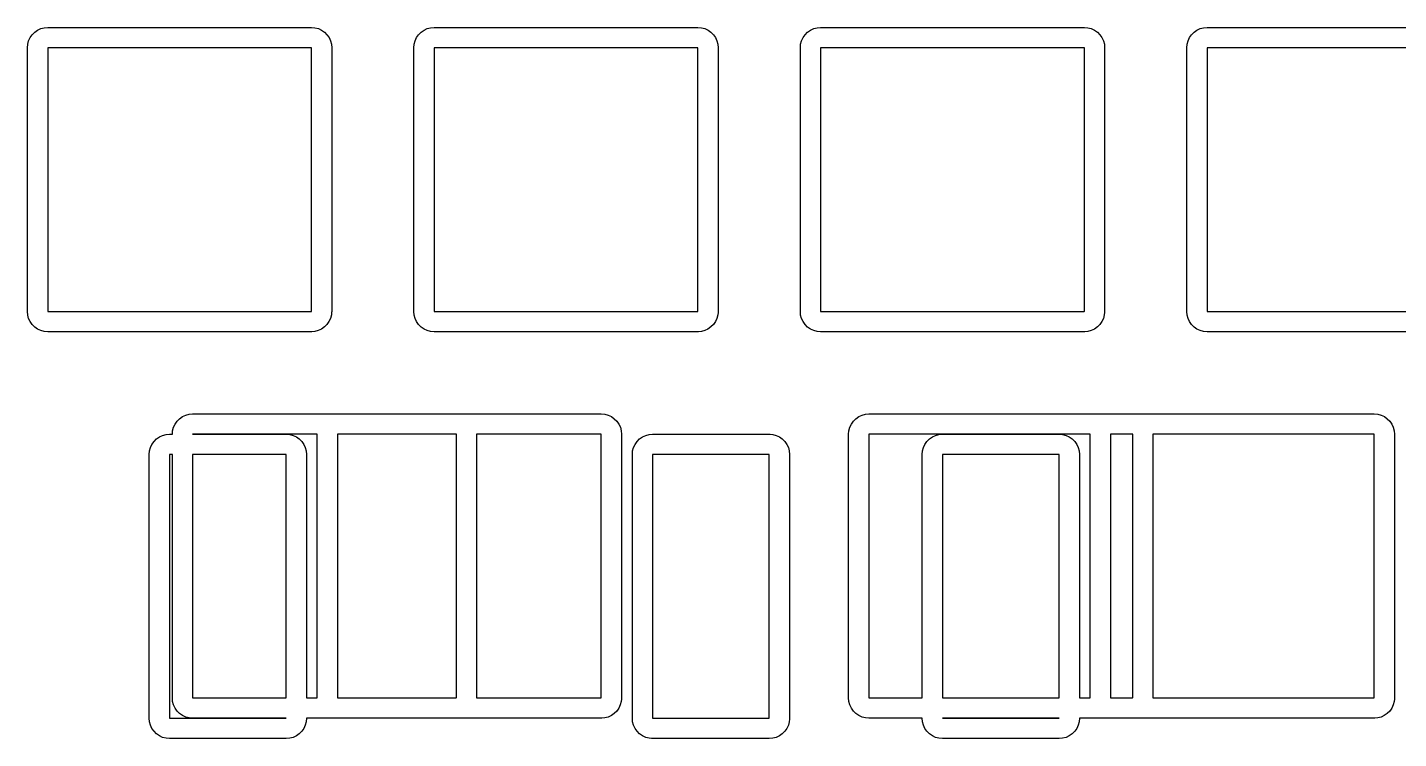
# Model space of a CAD drawing. Extents: x 2.4 to 14.3, y -7 to -3.4.
# Drawn here: x 5.611 to 8.272, y -6.991 to -5.611 of the extents above; entities that cross this region are included whole.
import ezdxf

# ---------------------------------------------------------------- set-up
doc = ezdxf.new("R2010")
doc.units = 0
doc.header["$MEASUREMENT"] = 0
doc.layers.add('BLACK', color=7, linetype='CONTINUOUS')

msp = doc.modelspace()

# ---------------------------------------------------------------- linework, layer by layer
at = {"layer": 'BLACK', "linetype": 'CONTINUOUS'}
for p, q in [((5.63066, -5.61625), (5.63688, -5.61335)), ((5.63688, -5.61335), (5.64351, -5.61157)), ((5.64351, -5.61157), (5.65034, -5.61097)), ((5.65034, -5.61097), (5.65034, -5.61097)), ((5.65034, -5.61097), (5.65034, -5.61097)), ((5.65034, -5.61097), (6.16216, -5.61097)), ((6.16216, -5.61097), (6.16216, -5.61097)), ((6.16216, -5.61097), (6.16899, -5.61157)), ((6.16216, -5.61097), (6.16216, -5.61097)), ((6.16899, -5.61157), (6.17562, -5.61335)), ((6.17562, -5.61335), (6.18184, -5.61625)), ((6.38066, -5.61625), (6.38688, -5.61335)), ((6.38688, -5.61335), (6.39351, -5.61157)), ((6.39351, -5.61157), (6.40034, -5.61097)), ((6.40034, -5.61097), (6.40034, -5.61097)), ((6.40034, -5.61097), (6.40034, -5.61097)), ((6.40034, -5.61097), (6.91216, -5.61097)), ((6.91216, -5.61097), (6.91216, -5.61097)), ((6.91216, -5.61097), (6.91899, -5.61157)), ((6.91216, -5.61097), (6.91216, -5.61097)), ((6.91899, -5.61157), (6.92562, -5.61335)), ((6.92562, -5.61335), (6.93184, -5.61625)), ((7.13066, -5.61625), (7.13688, -5.61335)), ((7.13688, -5.61335), (7.14351, -5.61157)), ((7.14351, -5.61157), (7.15034, -5.61097)), ((7.15034, -5.61097), (7.15034, -5.61097)), ((7.15034, -5.61097), (7.15034, -5.61097)), ((7.15034, -5.61097), (7.66216, -5.61097)), ((7.66216, -5.61097), (7.66216, -5.61097)), ((7.66216, -5.61097), (7.66899, -5.61157)), ((7.66216, -5.61097), (7.66216, -5.61097)), ((7.66899, -5.61157), (7.67562, -5.61335)), ((7.67562, -5.61335), (7.68184, -5.61625)), ((7.88066, -5.61625), (7.88688, -5.61335)), ((7.88688, -5.61335), (7.89351, -5.61157)), ((7.89351, -5.61157), (7.90034, -5.61097)), ((7.90034, -5.61097), (7.90034, -5.61097)), ((7.90034, -5.61097), (7.90034, -5.61097)), ((7.90034, -5.61097), (8.41216, -5.61097)), ((5.61157, -5.64351), (5.61335, -5.63688)), ((5.61335, -5.63688), (5.61625, -5.63066)), ((5.61625, -5.63066), (5.62019, -5.62504)), ((5.62019, -5.62504), (5.62504, -5.62019)), ((5.62504, -5.62019), (5.63066, -5.61625)), ((6.18184, -5.61625), (6.18746, -5.62019)), ((6.18746, -5.62019), (6.19231, -5.62504)), ((6.19231, -5.62504), (6.19625, -5.63066)), ((6.19625, -5.63066), (6.19915, -5.63688)), ((6.19915, -5.63688), (6.20093, -5.64351)), ((6.36157, -5.64351), (6.36335, -5.63688)), ((6.36335, -5.63688), (6.36625, -5.63066)), ((6.36625, -5.63066), (6.37019, -5.62504)), ((6.37019, -5.62504), (6.37504, -5.62019)), ((6.37504, -5.62019), (6.38066, -5.61625)), ((6.93184, -5.61625), (6.93746, -5.62019)), ((6.93746, -5.62019), (6.94231, -5.62504)), ((6.94231, -5.62504), (6.94625, -5.63066)), ((6.94625, -5.63066), (6.94915, -5.63688)), ((6.94915, -5.63688), (6.95093, -5.64351)), ((7.11157, -5.64351), (7.11335, -5.63688)), ((7.11335, -5.63688), (7.11625, -5.63066)), ((7.11625, -5.63066), (7.12019, -5.62504)), ((7.12019, -5.62504), (7.12504, -5.62019)), ((7.12504, -5.62019), (7.13066, -5.61625)), ((7.68184, -5.61625), (7.68746, -5.62019)), ((7.68746, -5.62019), (7.69231, -5.62504)), ((7.69231, -5.62504), (7.69625, -5.63066)), ((7.69625, -5.63066), (7.69915, -5.63688)), ((7.69915, -5.63688), (7.70093, -5.64351)), ((7.86157, -5.64351), (7.86335, -5.63688)), ((7.86335, -5.63688), (7.86625, -5.63066)), ((7.86625, -5.63066), (7.87019, -5.62504)), ((7.87019, -5.62504), (7.87504, -5.62019)), ((7.87504, -5.62019), (7.88066, -5.61625)), ((5.61097, -5.65034), (5.61157, -5.64351)), ((5.61097, -6.16216), (5.61097, -5.65034)), ((5.61097, -5.65034), (5.61097, -5.65034)), ((5.61097, -5.65034), (5.61097, -5.65034)), ((5.65035, -5.65034), (5.65034, -5.65035)), ((5.65034, -5.65035), (5.65034, -6.16215)), ((5.65035, -5.65034), (5.65035, -5.65034)), ((6.16215, -5.65034), (5.65035, -5.65034)), ((6.16216, -5.65035), (6.16215, -5.65034)), ((6.16215, -5.65034), (6.16215, -5.65034)), ((6.16216, -6.16129), (6.16216, -5.65035)), ((6.20093, -5.64351), (6.20153, -5.65034)), ((6.20153, -5.65034), (6.20153, -5.65034)), ((6.20153, -5.65034), (6.20153, -5.65034)), ((6.20153, -5.65034), (6.20153, -6.16216)), ((6.36097, -5.65034), (6.36157, -5.64351)), ((6.36097, -6.16216), (6.36097, -5.65034)), ((6.36097, -5.65034), (6.36097, -5.65034)), ((6.36097, -5.65034), (6.36097, -5.65034)), ((6.40035, -5.65034), (6.40034, -5.65035)), ((6.40034, -5.65035), (6.40034, -6.16215)), ((6.40035, -5.65034), (6.40035, -5.65034)), ((6.91215, -5.65034), (6.40035, -5.65034)), ((6.91216, -5.65035), (6.91215, -5.65034)), ((6.91215, -5.65034), (6.91215, -5.65034)), ((6.91216, -6.16129), (6.91216, -5.65035)), ((6.95093, -5.64351), (6.95153, -5.65034)), ((6.95153, -5.65034), (6.95153, -5.65034)), ((6.95153, -5.65034), (6.95153, -5.65034)), ((6.95153, -5.65034), (6.95153, -6.16216)), ((7.11097, -5.65034), (7.11157, -5.64351)), ((7.11097, -6.16216), (7.11097, -5.65034)), ((7.11097, -5.65034), (7.11097, -5.65034)), ((7.11097, -5.65034), (7.11097, -5.65034)), ((7.15035, -5.65034), (7.15034, -5.65035)), ((7.15034, -5.65035), (7.15034, -6.16215)), ((7.15035, -5.65034), (7.15035, -5.65034)), ((7.66215, -5.65034), (7.15035, -5.65034)), ((7.66216, -5.65035), (7.66215, -5.65034)), ((7.66215, -5.65034), (7.66215, -5.65034)), ((7.66216, -6.16129), (7.66216, -5.65035)), ((7.70093, -5.64351), (7.70153, -5.65034)), ((7.70153, -5.65034), (7.70153, -5.65034)), ((7.70153, -5.65034), (7.70153, -5.65034)), ((7.70153, -5.65034), (7.70153, -6.16216)), ((7.86097, -5.65034), (7.86157, -5.64351)), ((7.86097, -6.16216), (7.86097, -5.65034)), ((7.86097, -5.65034), (7.86097, -5.65034)), ((7.86097, -5.65034), (7.86097, -5.65034)), ((7.90035, -5.65034), (7.90034, -5.65035)), ((7.90034, -5.65035), (7.90034, -6.16215)), ((7.90035, -5.65034), (7.90035, -5.65034)), ((8.41215, -5.65034), (7.90035, -5.65034)), ((5.61157, -6.16899), (5.61097, -6.16216)), ((5.61097, -6.16216), (5.61097, -6.16216)), ((5.61097, -6.16216), (5.61097, -6.16216)), ((5.61335, -6.17562), (5.61157, -6.16899)), ((5.65034, -6.16215), (5.65034, -6.16215)), ((5.65034, -6.16215), (5.65035, -6.16216)), ((5.65035, -6.16216), (6.16171, -6.16216)), ((6.16171, -6.16216), (6.16205, -6.16211)), ((6.16205, -6.16211), (6.16216, -6.16129)), ((6.20082, -6.16895), (6.19904, -6.17558)), ((6.20124, -6.16416), (6.20082, -6.16895)), ((6.20153, -6.16216), (6.20124, -6.16416)), ((6.36157, -6.16899), (6.36097, -6.16216)), ((6.36097, -6.16216), (6.36097, -6.16216)), ((6.36097, -6.16216), (6.36097, -6.16216)), ((6.36335, -6.17562), (6.36157, -6.16899)), ((6.40034, -6.16215), (6.40034, -6.16215)), ((6.40034, -6.16215), (6.40035, -6.16216)), ((6.40035, -6.16216), (6.91171, -6.16216)), ((6.91171, -6.16216), (6.91205, -6.16211)), ((6.91205, -6.16211), (6.91216, -6.16129)), ((6.95082, -6.16895), (6.94904, -6.17558)), ((6.95124, -6.16416), (6.95082, -6.16895)), ((6.95153, -6.16216), (6.95124, -6.16416)), ((7.11157, -6.16899), (7.11097, -6.16216)), ((7.11097, -6.16216), (7.11097, -6.16216)), ((7.11097, -6.16216), (7.11097, -6.16216)), ((7.11335, -6.17562), (7.11157, -6.16899)), ((7.15034, -6.16215), (7.15034, -6.16215)), ((7.15034, -6.16215), (7.15035, -6.16216)), ((7.15035, -6.16216), (7.66171, -6.16216)), ((7.66171, -6.16216), (7.66205, -6.16211)), ((7.66205, -6.16211), (7.66216, -6.16129)), ((7.70082, -6.16895), (7.69904, -6.17558)), ((7.70124, -6.16416), (7.70082, -6.16895)), ((7.70153, -6.16216), (7.70124, -6.16416)), ((7.86157, -6.16899), (7.86097, -6.16216)), ((7.86097, -6.16216), (7.86097, -6.16216)), ((7.86097, -6.16216), (7.86097, -6.16216)), ((7.86335, -6.17562), (7.86157, -6.16899)), ((7.90034, -6.16215), (7.90034, -6.16215)), ((7.90034, -6.16215), (7.90035, -6.16216)), ((7.90035, -6.16216), (8.41171, -6.16216)), ((5.61625, -6.18184), (5.61335, -6.17562)), ((5.62019, -6.18746), (5.61625, -6.18184)), ((5.62504, -6.19231), (5.62019, -6.18746)), ((5.63066, -6.19625), (5.62504, -6.19231)), ((5.63688, -6.19915), (5.63066, -6.19625)), ((5.64351, -6.20093), (5.63688, -6.19915)), ((6.17551, -6.19911), (6.16888, -6.20089)), ((6.18173, -6.19621), (6.17551, -6.19911)), ((6.18735, -6.19227), (6.18173, -6.19621)), ((6.19221, -6.18742), (6.18735, -6.19227)), ((6.19614, -6.1818), (6.19221, -6.18742)), ((6.19904, -6.17558), (6.19614, -6.1818)), ((6.36625, -6.18184), (6.36335, -6.17562)), ((6.37019, -6.18746), (6.36625, -6.18184)), ((6.37504, -6.19231), (6.37019, -6.18746)), ((6.38066, -6.19625), (6.37504, -6.19231)), ((6.38688, -6.19915), (6.38066, -6.19625)), ((6.39351, -6.20093), (6.38688, -6.19915)), ((6.92551, -6.19911), (6.91888, -6.20089)), ((6.93173, -6.19621), (6.92551, -6.19911)), ((6.93735, -6.19227), (6.93173, -6.19621)), ((6.94221, -6.18742), (6.93735, -6.19227)), ((6.94614, -6.1818), (6.94221, -6.18742)), ((6.94904, -6.17558), (6.94614, -6.1818)), ((7.11625, -6.18184), (7.11335, -6.17562)), ((7.12019, -6.18746), (7.11625, -6.18184)), ((7.12504, -6.19231), (7.12019, -6.18746)), ((7.13066, -6.19625), (7.12504, -6.19231)), ((7.13688, -6.19915), (7.13066, -6.19625)), ((7.14351, -6.20093), (7.13688, -6.19915)), ((7.67551, -6.19911), (7.66888, -6.20089)), ((7.68173, -6.19621), (7.67551, -6.19911)), ((7.68735, -6.19227), (7.68173, -6.19621)), ((7.69221, -6.18742), (7.68735, -6.19227)), ((7.69614, -6.1818), (7.69221, -6.18742)), ((7.69904, -6.17558), (7.69614, -6.1818)), ((7.86625, -6.18184), (7.86335, -6.17562)), ((7.87019, -6.18746), (7.86625, -6.18184)), ((7.87504, -6.19231), (7.87019, -6.18746)), ((7.88066, -6.19625), (7.87504, -6.19231)), ((7.88688, -6.19915), (7.88066, -6.19625)), ((7.89351, -6.20093), (7.88688, -6.19915)), ((5.65034, -6.20153), (5.64351, -6.20093)), ((6.16216, -6.20153), (5.65034, -6.20153)), ((5.65034, -6.20153), (5.65034, -6.20153)), ((5.65034, -6.20153), (5.65034, -6.20153)), ((6.16307, -6.20139), (6.16216, -6.20153)), ((6.16888, -6.20089), (6.16307, -6.20139)), ((6.40034, -6.20153), (6.39351, -6.20093)), ((6.91216, -6.20153), (6.40034, -6.20153)), ((6.40034, -6.20153), (6.40034, -6.20153)), ((6.40034, -6.20153), (6.40034, -6.20153)), ((6.91307, -6.20139), (6.91216, -6.20153)), ((6.91888, -6.20089), (6.91307, -6.20139)), ((7.15034, -6.20153), (7.14351, -6.20093)), ((7.66216, -6.20153), (7.15034, -6.20153)), ((7.15034, -6.20153), (7.15034, -6.20153)), ((7.15034, -6.20153), (7.15034, -6.20153)), ((7.66307, -6.20139), (7.66216, -6.20153)), ((7.66888, -6.20089), (7.66307, -6.20139)), ((7.90034, -6.20153), (7.89351, -6.20093)), ((8.41216, -6.20153), (7.90034, -6.20153)), ((7.90034, -6.20153), (7.90034, -6.20153)), ((7.90034, -6.20153), (7.90034, -6.20153)), ((5.8946, -6.38688), (5.8975, -6.38066)), ((5.8975, -6.38066), (5.90144, -6.37504)), ((5.90144, -6.37504), (5.90629, -6.37019)), ((5.90629, -6.37019), (5.91191, -6.36625)), ((5.91191, -6.36625), (5.91813, -6.36335)), ((5.91813, -6.36335), (5.92476, -6.36157)), ((5.92476, -6.36157), (5.93156, -6.36098)), ((5.93156, -6.36098), (5.93159, -6.36097)), ((5.93159, -6.36097), (6.44341, -6.36097)), ((6.44341, -6.36097), (6.72466, -6.36097)), ((6.72466, -6.36097), (6.72466, -6.36097)), ((6.72466, -6.36097), (6.72466, -6.36097)), ((6.72466, -6.36097), (6.73149, -6.36157)), ((6.73149, -6.36157), (6.73812, -6.36335)), ((6.73812, -6.36335), (6.74434, -6.36625)), ((6.74434, -6.36625), (6.74996, -6.37019)), ((6.74996, -6.37019), (6.75481, -6.37504)), ((6.75481, -6.37504), (6.75875, -6.38066)), ((6.75875, -6.38066), (6.76165, -6.38688)), ((7.2071, -6.38688), (7.21, -6.38066)), ((7.21, -6.38066), (7.21394, -6.37504)), ((7.21394, -6.37504), (7.21879, -6.37019)), ((7.21879, -6.37019), (7.22441, -6.36625)), ((7.22441, -6.36625), (7.23063, -6.36335)), ((7.23063, -6.36335), (7.23726, -6.36157)), ((7.23726, -6.36157), (7.24406, -6.36098)), ((7.24406, -6.36098), (7.24409, -6.36097)), ((7.24409, -6.36097), (7.75591, -6.36097)), ((7.75591, -6.36097), (8.22466, -6.36097)), ((8.22466, -6.36097), (8.22466, -6.36097)), ((8.22466, -6.36097), (8.22466, -6.36097)), ((8.22466, -6.36097), (8.23149, -6.36157)), ((8.23149, -6.36157), (8.23812, -6.36335)), ((8.23812, -6.36335), (8.24434, -6.36625)), ((8.24434, -6.36625), (8.24996, -6.37019)), ((8.24996, -6.37019), (8.25481, -6.37504)), ((8.25481, -6.37504), (8.25875, -6.38066)), ((8.25875, -6.38066), (8.26165, -6.38688)), ((5.85665, -6.41441), (5.86151, -6.40956)), ((5.86151, -6.40956), (5.86713, -6.40562)), ((5.86713, -6.40562), (5.87335, -6.40272)), ((5.87335, -6.40272), (5.87997, -6.40094)), ((5.87997, -6.40094), (5.88678, -6.40035)), ((5.88678, -6.40035), (5.88681, -6.40034)), ((5.88681, -6.40034), (5.89222, -6.40034)), ((5.89222, -6.40034), (5.89282, -6.39351)), ((5.89222, -6.40034), (5.89222, -6.40034)), ((5.89222, -6.40034), (5.89222, -6.40034)), ((5.89222, -6.40034), (5.89222, -6.40034)), ((5.89282, -6.39351), (5.8946, -6.38688)), ((5.93159, -6.40034), (5.93159, -6.40034)), ((5.93159, -6.40034), (6.11319, -6.40034)), ((6.17347, -6.40034), (5.93159, -6.40034)), ((6.11319, -6.40034), (6.12003, -6.40094)), ((6.12003, -6.40094), (6.12665, -6.40272)), ((6.12665, -6.40272), (6.13287, -6.40562)), ((6.13287, -6.40562), (6.1385, -6.40955)), ((6.1385, -6.40955), (6.14335, -6.41441)), ((6.17347, -6.91216), (6.17347, -6.40034)), ((6.21285, -6.40034), (6.21284, -6.40035)), ((6.21284, -6.40035), (6.21284, -6.91215)), ((6.21285, -6.40034), (6.21285, -6.40034)), ((6.44341, -6.40034), (6.21285, -6.40034)), ((6.44341, -6.91129), (6.44341, -6.40034)), ((6.48278, -6.40034), (6.48278, -6.91216)), ((6.72465, -6.40034), (6.48278, -6.40034)), ((6.72466, -6.40035), (6.72465, -6.40034)), ((6.72465, -6.40034), (6.72465, -6.40034)), ((6.72466, -6.91129), (6.72466, -6.40035)), ((6.76165, -6.38688), (6.76343, -6.39351)), ((6.76343, -6.39351), (6.76403, -6.40034)), ((6.76403, -6.40034), (6.76403, -6.40034)), ((6.76403, -6.40034), (6.76403, -6.40034)), ((6.76403, -6.40034), (6.76403, -6.91216)), ((6.79415, -6.41441), (6.799, -6.40955)), ((6.799, -6.40955), (6.80462, -6.40562)), ((6.80462, -6.40562), (6.81084, -6.40272)), ((6.81084, -6.40272), (6.81747, -6.40094)), ((6.81747, -6.40094), (6.82431, -6.40034)), ((6.82431, -6.40034), (7.05069, -6.40034)), ((6.82431, -6.40034), (6.82431, -6.40034)), ((7.05069, -6.40034), (7.05069, -6.40034)), ((7.05069, -6.40034), (7.05069, -6.40034)), ((7.05069, -6.40034), (7.05249, -6.4005)), ((7.05249, -6.4005), (7.05753, -6.40094)), ((7.05753, -6.40094), (7.06415, -6.40272)), ((7.06415, -6.40272), (7.07037, -6.40562)), ((7.07037, -6.40562), (7.076, -6.40955)), ((7.076, -6.40955), (7.08085, -6.41441)), ((7.20472, -6.40034), (7.20532, -6.39351)), ((7.20472, -6.91216), (7.20472, -6.40034)), ((7.20472, -6.40034), (7.20472, -6.40034)), ((7.20472, -6.40034), (7.20472, -6.40034)), ((7.20532, -6.39351), (7.2071, -6.38688)), ((7.24409, -6.40034), (7.24409, -6.91216)), ((7.67347, -6.40034), (7.24409, -6.40034)), ((7.35665, -6.41441), (7.36151, -6.40956)), ((7.36151, -6.40956), (7.36713, -6.40562)), ((7.36713, -6.40562), (7.37335, -6.40272)), ((7.37335, -6.40272), (7.37997, -6.40094)), ((7.37997, -6.40094), (7.38678, -6.40035)), ((7.38678, -6.40035), (7.38681, -6.40034)), ((7.38681, -6.40034), (7.61319, -6.40034)), ((7.61319, -6.40034), (7.62003, -6.40094)), ((7.62003, -6.40094), (7.62665, -6.40272)), ((7.62665, -6.40272), (7.63287, -6.40562)), ((7.63287, -6.40562), (7.6385, -6.40955)), ((7.6385, -6.40955), (7.64335, -6.41441)), ((7.67347, -6.91216), (7.67347, -6.40034)), ((7.71285, -6.40034), (7.71284, -6.40035)), ((7.71284, -6.40035), (7.71284, -6.91215)), ((7.71285, -6.40034), (7.71285, -6.40034)), ((7.75591, -6.40034), (7.71285, -6.40034)), ((7.75591, -6.91129), (7.75591, -6.40034)), ((7.79528, -6.40034), (7.79528, -6.91216)), ((8.22465, -6.40034), (7.79528, -6.40034)), ((8.22466, -6.40035), (8.22465, -6.40034)), ((8.22465, -6.40034), (8.22465, -6.40034)), ((8.22466, -6.91129), (8.22466, -6.40035)), ((8.26165, -6.38688), (8.26343, -6.39351)), ((8.26343, -6.39351), (8.26403, -6.40034)), ((8.26403, -6.40034), (8.26403, -6.40034)), ((8.26403, -6.40034), (8.26403, -6.40034)), ((8.26403, -6.40034), (8.26403, -6.91216)), ((5.84744, -6.43971), (5.84804, -6.43288)), ((5.84804, -6.43288), (5.84982, -6.42625)), ((5.84982, -6.42625), (5.85272, -6.42003)), ((5.85272, -6.42003), (5.85665, -6.41441)), ((6.14335, -6.41441), (6.14728, -6.42003)), ((6.14728, -6.42003), (6.15019, -6.42625)), ((6.15019, -6.42625), (6.15196, -6.43288)), ((6.15196, -6.43288), (6.15256, -6.43971)), ((6.78494, -6.43971), (6.78554, -6.43288)), ((6.78554, -6.43288), (6.78731, -6.42625)), ((6.78731, -6.42625), (6.79021, -6.42003)), ((6.79021, -6.42003), (6.79415, -6.41441)), ((7.08085, -6.41441), (7.08478, -6.42003)), ((7.08478, -6.42003), (7.08769, -6.42625)), ((7.08769, -6.42625), (7.08946, -6.43288)), ((7.08946, -6.43288), (7.09006, -6.43971)), ((7.34744, -6.43971), (7.34804, -6.43288)), ((7.34804, -6.43288), (7.34982, -6.42625)), ((7.34982, -6.42625), (7.35272, -6.42003)), ((7.35272, -6.42003), (7.35665, -6.41441)), ((7.64335, -6.41441), (7.64728, -6.42003)), ((7.64728, -6.42003), (7.65019, -6.42625)), ((7.65019, -6.42625), (7.65196, -6.43288)), ((7.65196, -6.43288), (7.65256, -6.43971)), ((5.84744, -6.95153), (5.84744, -6.43971)), ((5.84744, -6.43971), (5.84744, -6.43971)), ((5.84744, -6.43971), (5.84744, -6.43971)), ((5.88681, -6.43971), (5.88681, -6.95153)), ((5.89222, -6.43971), (5.88681, -6.43971)), ((5.89222, -6.91216), (5.89222, -6.43971)), ((5.93159, -6.43971), (5.93159, -6.91216)), ((6.11319, -6.43971), (5.93159, -6.43971)), ((6.11319, -6.91216), (6.11319, -6.43971)), ((6.15256, -6.43971), (6.15256, -6.43971)), ((6.15256, -6.43971), (6.15256, -6.43971)), ((6.15256, -6.43971), (6.15256, -6.43971)), ((6.15256, -6.43971), (6.15256, -6.91216)), ((6.78494, -6.95153), (6.78494, -6.43971)), ((6.78494, -6.43971), (6.78494, -6.43971)), ((6.82431, -6.43971), (6.82431, -6.95152)), ((7.05069, -6.43971), (6.82431, -6.43971)), ((7.05069, -6.43972), (7.05069, -6.43971)), ((7.05069, -6.43971), (7.05069, -6.43971)), ((7.05069, -6.95152), (7.05069, -6.43972)), ((7.05069, -6.43972), (7.05069, -6.43972)), ((7.05069, -6.43972), (7.05069, -6.43972)), ((7.09006, -6.43971), (7.09006, -6.43971)), ((7.09006, -6.43971), (7.09006, -6.43971)), ((7.09006, -6.43971), (7.09006, -6.43971)), ((7.09006, -6.43971), (7.09006, -6.95153)), ((7.34744, -6.91216), (7.34744, -6.43971)), ((7.34744, -6.43971), (7.34744, -6.43971)), ((7.34744, -6.43971), (7.34744, -6.43971)), ((7.38681, -6.43971), (7.38681, -6.91216)), ((7.61319, -6.43971), (7.38681, -6.43971)), ((7.61319, -6.91216), (7.61319, -6.43971)), ((7.65256, -6.43971), (7.65256, -6.43971)), ((7.65256, -6.43971), (7.65256, -6.43971)), ((7.65256, -6.43971), (7.65256, -6.43971)), ((7.65256, -6.43971), (7.65256, -6.91216)), ((5.89282, -6.91899), (5.89222, -6.91216)), ((5.89222, -6.91216), (5.89222, -6.91216)), ((5.89222, -6.91216), (5.89222, -6.91216)), ((5.89222, -6.91216), (5.89222, -6.91216)), ((5.93159, -6.91216), (6.11319, -6.91216)), ((6.15256, -6.91216), (6.17347, -6.91216)), ((6.21284, -6.91215), (6.21284, -6.91215)), ((6.21284, -6.91215), (6.21285, -6.91216)), ((6.21285, -6.91216), (6.44297, -6.91216)), ((6.44297, -6.91216), (6.4433, -6.91211)), ((6.4433, -6.91211), (6.44341, -6.91129)), ((6.48278, -6.91216), (6.72421, -6.91216)), ((6.72421, -6.91216), (6.72455, -6.91211)), ((6.72455, -6.91211), (6.72466, -6.91129)), ((6.76374, -6.91416), (6.76332, -6.91895)), ((6.76403, -6.91216), (6.76374, -6.91416)), ((7.20532, -6.91899), (7.20472, -6.91216)), ((7.20472, -6.91216), (7.20472, -6.91216)), ((7.20472, -6.91216), (7.20472, -6.91216)), ((7.20472, -6.91216), (7.20472, -6.91216)), ((7.24409, -6.91216), (7.34744, -6.91216)), ((7.38681, -6.91216), (7.61319, -6.91216)), ((7.65256, -6.91216), (7.67347, -6.91216)), ((7.71284, -6.91215), (7.71284, -6.91215)), ((7.71284, -6.91215), (7.71285, -6.91216)), ((7.71285, -6.91216), (7.75547, -6.91216)), ((7.75547, -6.91216), (7.7558, -6.91211)), ((7.7558, -6.91211), (7.75591, -6.91129)), ((7.79528, -6.91216), (8.22421, -6.91216)), ((8.22421, -6.91216), (8.22455, -6.91211)), ((8.22455, -6.91211), (8.22466, -6.91129)), ((8.26374, -6.91416), (8.26332, -6.91895)), ((8.26403, -6.91216), (8.26374, -6.91416)), ((5.8946, -6.92562), (5.89282, -6.91899)), ((5.8975, -6.93184), (5.8946, -6.92562)), ((5.90144, -6.93746), (5.8975, -6.93184)), ((5.90629, -6.94232), (5.90144, -6.93746)), ((5.91191, -6.94625), (5.90629, -6.94232)), ((6.74985, -6.94227), (6.74423, -6.94621)), ((6.75471, -6.93742), (6.74985, -6.94227)), ((6.75864, -6.9318), (6.75471, -6.93742)), ((6.76154, -6.92558), (6.75864, -6.9318)), ((6.76332, -6.91895), (6.76154, -6.92558)), ((7.2071, -6.92562), (7.20532, -6.91899)), ((7.21, -6.93184), (7.2071, -6.92562)), ((7.21394, -6.93746), (7.21, -6.93184)), ((7.21879, -6.94232), (7.21394, -6.93746)), ((7.22441, -6.94625), (7.21879, -6.94232)), ((8.24985, -6.94227), (8.24423, -6.94621)), ((8.25471, -6.93742), (8.24985, -6.94227)), ((8.25864, -6.9318), (8.25471, -6.93742)), ((8.26154, -6.92558), (8.25864, -6.9318)), ((8.26332, -6.91895), (8.26154, -6.92558)), ((5.84804, -6.95836), (5.84744, -6.95153)), ((5.84744, -6.95153), (5.84744, -6.95153)), ((5.84744, -6.95153), (5.84744, -6.95153)), ((5.84744, -6.95153), (5.84744, -6.95153)), ((5.84981, -6.96499), (5.84804, -6.95836)), ((5.85272, -6.97121), (5.84981, -6.96499)), ((5.85665, -6.97683), (5.85272, -6.97121)), ((5.88681, -6.95153), (6.11319, -6.95153)), ((5.91813, -6.94915), (5.91191, -6.94625)), ((5.92476, -6.95093), (5.91813, -6.94915)), ((5.93159, -6.95153), (5.92476, -6.95093)), ((6.11319, -6.95153), (5.93159, -6.95153)), ((6.11319, -6.95153), (6.11319, -6.95153)), ((6.14728, -6.97121), (6.14335, -6.97683)), ((6.15018, -6.96499), (6.14728, -6.97121)), ((6.15196, -6.95836), (6.15018, -6.96499)), ((6.15256, -6.95153), (6.15196, -6.95836)), ((6.21284, -6.95153), (6.15256, -6.95153)), ((6.15256, -6.95153), (6.15256, -6.95153)), ((6.15256, -6.95153), (6.15256, -6.95153)), ((6.15256, -6.95153), (6.15256, -6.95153)), ((6.44341, -6.95153), (6.21284, -6.95153)), ((6.21284, -6.95153), (6.21284, -6.95153)), ((6.72466, -6.95153), (6.44341, -6.95153)), ((6.72557, -6.95139), (6.72466, -6.95153)), ((6.73138, -6.95089), (6.72557, -6.95139)), ((6.73801, -6.94911), (6.73138, -6.95089)), ((6.74423, -6.94621), (6.73801, -6.94911)), ((6.78495, -6.95156), (6.78494, -6.95153)), ((6.78494, -6.95153), (6.78494, -6.95153)), ((6.78494, -6.95153), (6.78494, -6.95153)), ((6.78494, -6.95153), (6.78494, -6.95153)), ((6.78511, -6.95342), (6.78495, -6.95156)), ((6.78554, -6.95836), (6.78511, -6.95342)), ((6.78732, -6.96499), (6.78554, -6.95836)), ((6.79022, -6.97121), (6.78732, -6.96499)), ((6.79415, -6.97683), (6.79022, -6.97121)), ((6.82431, -6.95152), (6.82431, -6.95152)), ((6.82431, -6.95152), (6.82431, -6.95152)), ((6.82431, -6.95152), (6.82431, -6.95153)), ((6.82431, -6.95153), (7.05069, -6.95153)), ((7.05069, -6.95153), (7.05069, -6.95152)), ((7.08479, -6.97121), (7.08085, -6.97683)), ((7.08769, -6.96499), (7.08479, -6.97121)), ((7.08946, -6.95836), (7.08769, -6.96499)), ((7.0899, -6.95333), (7.08946, -6.95836)), ((7.09006, -6.95153), (7.0899, -6.95333)), ((7.09006, -6.95153), (7.09006, -6.95153)), ((7.09006, -6.95153), (7.09006, -6.95153)), ((7.23063, -6.94915), (7.22441, -6.94625)), ((7.23726, -6.95093), (7.23063, -6.94915)), ((7.24409, -6.95153), (7.23726, -6.95093)), ((7.34744, -6.95153), (7.24409, -6.95153)), ((7.34804, -6.95836), (7.34744, -6.95153)), ((7.34744, -6.95153), (7.34744, -6.95153)), ((7.34744, -6.95153), (7.34744, -6.95153)), ((7.34744, -6.95153), (7.34744, -6.95153)), ((7.34744, -6.95153), (7.34744, -6.95153)), ((7.34981, -6.96499), (7.34804, -6.95836)), ((7.35272, -6.97121), (7.34981, -6.96499)), ((7.35665, -6.97683), (7.35272, -6.97121)), ((7.38681, -6.95153), (7.38681, -6.95153)), ((7.38681, -6.95153), (7.61319, -6.95153)), ((7.61319, -6.95153), (7.38681, -6.95153)), ((7.61319, -6.95153), (7.61319, -6.95153)), ((7.64728, -6.97121), (7.64335, -6.97683)), ((7.65018, -6.96499), (7.64728, -6.97121)), ((7.65196, -6.95836), (7.65018, -6.96499)), ((7.65256, -6.95153), (7.65196, -6.95836)), ((7.71284, -6.95153), (7.65256, -6.95153)), ((7.65256, -6.95153), (7.65256, -6.95153)), ((7.65256, -6.95153), (7.65256, -6.95153)), ((7.65256, -6.95153), (7.65256, -6.95153)), ((7.75591, -6.95153), (7.71284, -6.95153)), ((7.71284, -6.95153), (7.71284, -6.95153)), ((8.22466, -6.95153), (7.75591, -6.95153)), ((8.22557, -6.95139), (8.22466, -6.95153)), ((8.23138, -6.95089), (8.22557, -6.95139)), ((8.23801, -6.94911), (8.23138, -6.95089)), ((8.24423, -6.94621), (8.23801, -6.94911)), ((5.8615, -6.98169), (5.85665, -6.97683)), ((5.86713, -6.98562), (5.8615, -6.98169)), ((5.87335, -6.98852), (5.86713, -6.98562)), ((5.87997, -6.9903), (5.87335, -6.98852)), ((5.88681, -6.9909), (5.87997, -6.9903)), ((6.11319, -6.9909), (5.88681, -6.9909)), ((6.11322, -6.99089), (6.11319, -6.9909)), ((6.12003, -6.9903), (6.11322, -6.99089)), ((6.12665, -6.98852), (6.12003, -6.9903)), ((6.13287, -6.98562), (6.12665, -6.98852)), ((6.13849, -6.98168), (6.13287, -6.98562)), ((6.14335, -6.97683), (6.13849, -6.98168)), ((6.799, -6.98168), (6.79415, -6.97683)), ((6.80463, -6.98562), (6.799, -6.98168)), ((6.81085, -6.98852), (6.80463, -6.98562)), ((6.81747, -6.9903), (6.81085, -6.98852)), ((6.82241, -6.99073), (6.81747, -6.9903)), ((6.82431, -6.9909), (6.82241, -6.99073)), ((7.05069, -6.9909), (6.82431, -6.9909)), ((6.82431, -6.9909), (6.82431, -6.9909)), ((6.82431, -6.9909), (6.82431, -6.9909)), ((7.05753, -6.9903), (7.05069, -6.9909)), ((7.05069, -6.9909), (7.05069, -6.9909)), ((7.06416, -6.98852), (7.05753, -6.9903)), ((7.07038, -6.98562), (7.06416, -6.98852)), ((7.076, -6.98169), (7.07038, -6.98562)), ((7.08085, -6.97683), (7.076, -6.98169)), ((7.3615, -6.98169), (7.35665, -6.97683)), ((7.36713, -6.98562), (7.3615, -6.98169)), ((7.37335, -6.98852), (7.36713, -6.98562)), ((7.37997, -6.9903), (7.37335, -6.98852)), ((7.38681, -6.9909), (7.37997, -6.9903)), ((7.61319, -6.9909), (7.38681, -6.9909)), ((7.61322, -6.99089), (7.61319, -6.9909)), ((7.62003, -6.9903), (7.61322, -6.99089)), ((7.62665, -6.98852), (7.62003, -6.9903)), ((7.63287, -6.98562), (7.62665, -6.98852)), ((7.63849, -6.98168), (7.63287, -6.98562)), ((7.64335, -6.97683), (7.63849, -6.98168))]:
    msp.add_line(p, q, dxfattribs=at)

doc.saveas('drawing.dxf')
